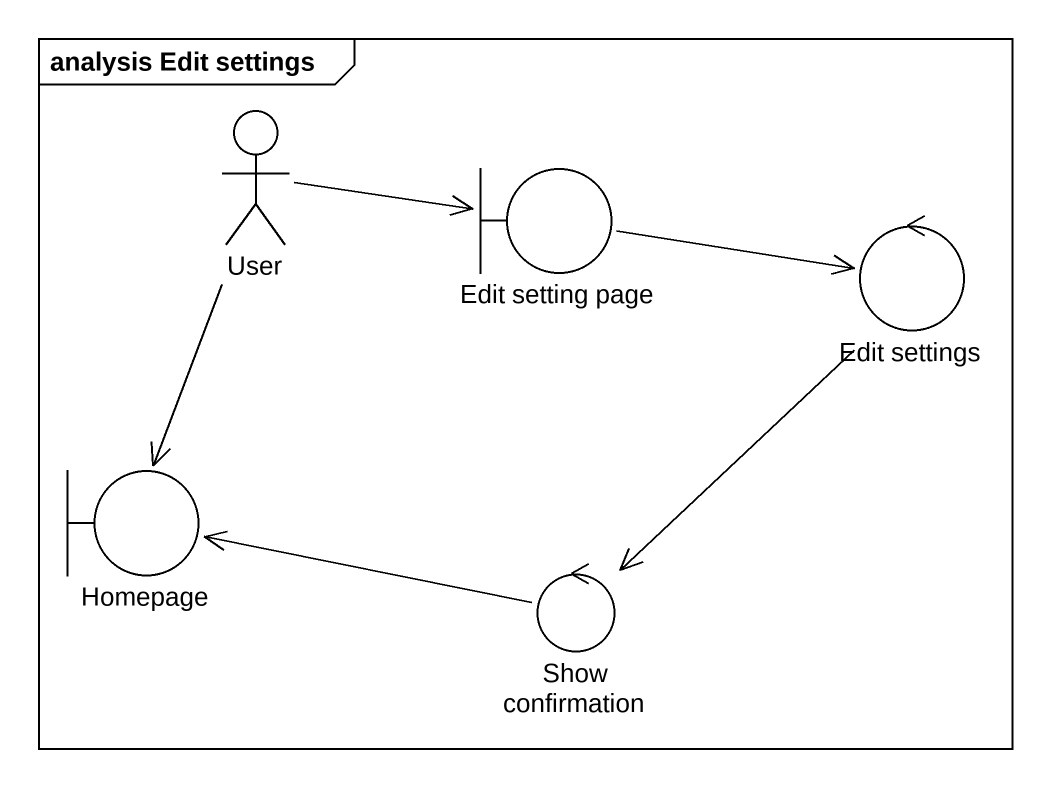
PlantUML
@startuml
mainframe analysis Edit settings
actor User
boundary "Edit setting page" as Edit_setting_page
control "Edit settings" as Edit_settings
boundary Homepage
control "Show confirmation" as Show_confirmation
User -right-> Edit_setting_page
User --> Homepage
Edit_setting_page -right-> Edit_settings
Edit_settings --> Show_confirmation
Show_confirmation -left-> Homepage
@enduml
